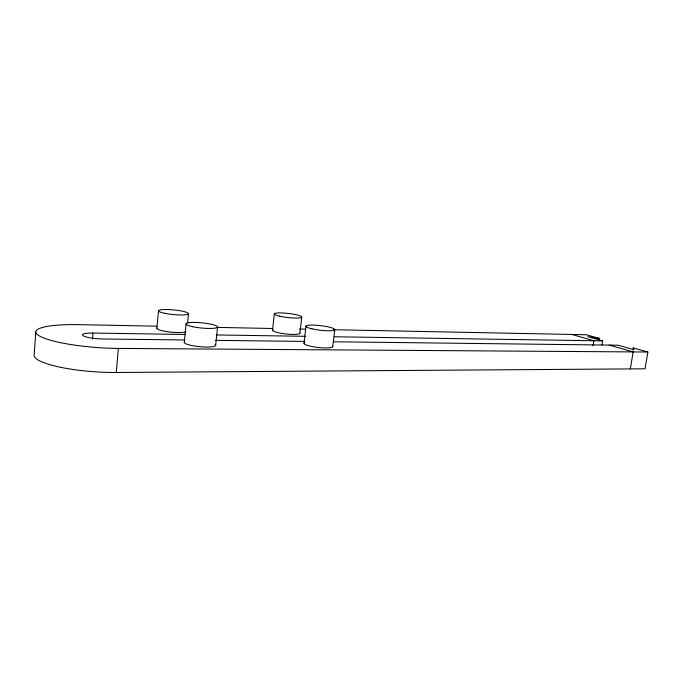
<?xml version="1.0" encoding="UTF-8"?>
<svg xmlns="http://www.w3.org/2000/svg" width="682" height="682" viewBox="0 0 682 682"><rect width="100%" height="100%" fill="white"/><g stroke="black" fill="none" stroke-linecap="round" stroke-linejoin="round"><path stroke-width="1.02" d="M35.788 332.074L34.1 355.544A60.979 12.191 4.1 0 0 116.298 372.483L645.019 368.809L647.9 352.014L633.314 347.931L632.956 350.002M92.454 339.082L92.948 333.055L185.47 334.47M116.298 372.483L118.353 348.425L647.9 352.014M156.894 328.289L158.497 310.813M184.285 342.398L186.058 323.976M187.593 322.791L188.479 313.601M215.7 345.126L217.549 326.831M272.527 330.148L274.317 313.891M299.918 333.242L301.776 317.028M303.984 343.327L305.962 326.252M332.731 346.55L334.785 329.525M593.025 345.842L593.852 340.736L571.763 334.453M599.094 340.437L599.418 338.434L586.239 334.743L333.387 329.713M601.967 344.93L602.632 340.872L587.748 336.678L599.418 338.434M630.304 368.911L633.186 351.921L609.188 345.101M184.677 339.977L102.752 338.988A15.277 2.737 4.4 0 1 83.306 335.825A15.277 2.737 4.4 0 1 92.948 333.055M215.529 340.352L304.905 341.426M333.626 341.776L618.011 345.203L633.902 349.678L633.314 347.931M216.313 334.947L305.647 336.32M334.359 336.755L602.632 340.872M156.732 326.192L79.044 324.649A61.209 10.98 4.4 0 0 39.044 335.74A61.209 10.98 4.4 0 0 118.353 348.425M217.388 327.403L272.723 328.502M299.33 329.031L305.715 329.159M332.569 346.2A14.467 2.515 6.7 0 1 317.556 347.411A14.467 2.515 6.7 0 1 304.487 342.731M299.816 332.935A13.785 2.268 6.4 0 1 285.033 333.865A13.785 2.268 6.4 0 1 273.115 329.628M185.76 331.853A15.021 2.566 5.3 0 1 168.011 331.802A15.021 2.566 5.3 0 1 157.048 327.965M214.992 344.325A15.78 2.873 5.4 0 1 201.454 346.814A15.78 2.873 5.4 0 1 184.387 342.032M311.887 328.801A14.51 2.285 6.8 0 0 334.709 329.815A14.51 2.285 6.8 0 0 314.521 325.144A14.51 2.285 6.8 0 0 311.887 328.801M279.62 316.175A13.819 2.055 6.5 0 0 301.649 317.283A13.819 2.055 6.5 0 0 282.868 312.995A13.819 2.055 6.5 0 0 279.62 316.175M164.575 313.285A15.064 2.327 5.5 0 0 188.385 313.899A15.064 2.327 5.5 0 0 167.508 309.534A15.064 2.327 5.5 0 0 164.575 313.285M192.784 326.729A15.831 2.609 5.6 0 0 217.507 327.172A15.831 2.609 5.6 0 0 195.137 322.424A15.831 2.609 5.6 0 0 192.784 326.729"/></g></svg>
